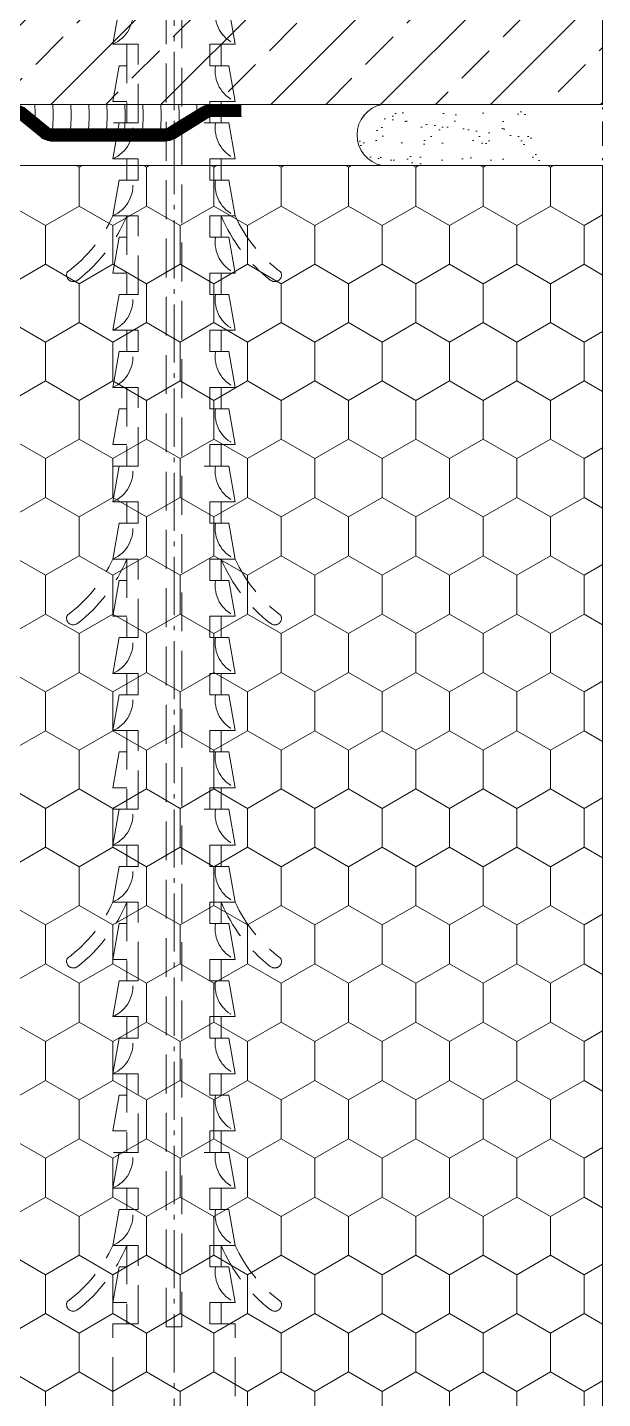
# Model space of a CAD drawing. Header units: millimetres. Extents: x 0 to 7790, y 0 to 17467.
# Drawn here: x 1898 to 1945, y 8407.6 to 8519.6 of the extents above; entities that cross this region are included whole.
import ezdxf

# ---------------------------------------------------------------- set-up
doc = ezdxf.new("R2010")
doc.units = ezdxf.units.MM
for name, pattern in [('DIVIDE', [5.3, 2, -1, 0.15, -1, 0.15, -1]), ('gen7a', [6.875, 4.75, -0.875, 0.375, -0.875]), ('HIDDEN2', [4.7625, 3.175, -1.5875]), ('JIS_02_0.7', [1.35, 0.75, -0.6])]:
    doc.linetypes.add(name, pattern=pattern)
doc.layers.get('0').update_dxf_attribs({"lineweight": 15})
for name, color, linetype, lineweight in [('_MB_foil_0.7', 102, 'JIS_02_0.7', 70), ('_MB_foil_obrys_0.09', 106, 'Continuous', 9), ('_MB_hidden_0.09', 125, 'HIDDEN2', 9), ('_MB_konstrukcje_0.15', 251, 'Continuous', 15), ('_MB_kreskowanie_konstrukcje_0.09', 250, 'Continuous', 9), ('_MB_ocieplenie_0.09', 51, 'Continuous', 9), ('_MB_osie_0.09', 51, 'gen7a', 9), ('_MB_silikon_0.09', 161, 'Continuous', 9), ('_MB_urwania_0.09', 133, 'DIVIDE', 9)]:
    doc.layers.add(name, color=color, linetype=linetype, lineweight=lineweight)
doc.layers.add('_MB_pomocnicze_niedrukowane', color=220, linetype='Continuous', lineweight=15, plot=False)

# ---------------------------------------------------------------- blocks, each defined once
blk = doc.blocks.new('-kolek_10x230')
at = {"layer": '_MB_hidden_0.09'}
for p, q in [((0, 5), (67.8, 5)), ((67.8, 2.92), (67.8, 5)), ((69.55, 5), (72.47, 4.47)), ((69.55, 3.86), (69.55, 5)), ((74.22, 5), (77.15, 4.47)), ((74.22, 3.86), (74.22, 5)), ((78.89, 2.92), (78.89, 5)), ((78.89, 5), (81.82, 4.47)), ((81.82, 2.92), (81.82, 4.94)), ((83.57, 5), (86.49, 4.47)), ((83.57, 3.86), (83.57, 5)), ((88.24, 5), (91.16, 4.47)), ((88.24, 3.86), (88.24, 5)), ((92.91, 2.92), (92.91, 5)), ((92.91, 5), (95.84, 4.47)), ((97.58, 5), (100.51, 4.47)), ((97.58, 3.86), (97.58, 5)), ((102.26, 5), (105.18, 4.47)), ((102.26, 3.86), (102.26, 5)), ((106.93, 2.92), (106.93, 5)), ((106.93, 5), (109.85, 4.47)), ((109.85, 2.92), (109.85, 4.94)), ((111.6, 5), (114.53, 4.47)), ((111.6, 3.86), (111.6, 5)), ((116.28, 5), (119.2, 4.47)), ((116.28, 3.86), (116.28, 5)), ((120.95, 2.92), (120.95, 5)), ((120.95, 5), (123.87, 4.47)), ((125.62, 5), (128.54, 4.47)), ((125.62, 3.86), (125.62, 5)), ((130.29, 5), (133.22, 4.47)), ((130.29, 3.86), (130.29, 5)), ((134.97, 2.92), (134.97, 5)), ((134.97, 5), (137.89, 4.47)), ((137.89, 2.92), (137.89, 4.94)), ((139.64, 5), (142.56, 4.47)), ((139.64, 3.86), (139.64, 5)), ((144.31, 5), (147.24, 4.47)), ((144.31, 3.86), (144.31, 5)), ((148.98, 2.92), (148.98, 5)), ((148.98, 5), (151.91, 4.47)), ((153.66, 5), (156.58, 4.47)), ((153.66, 3.86), (153.66, 5)), ((158.33, 5), (161.25, 4.47)), ((158.33, 3.86), (158.33, 5)), ((163, 2.92), (163, 5)), ((163, 5), (165.93, 4.47)), ((165.93, 2.92), (165.93, 4.94)), ((167.67, 5), (170.6, 4.47)), ((167.67, 3.86), (167.67, 5)), ((172.35, 5), (175.27, 4.47)), ((172.35, 3.86), (172.35, 5)), ((74.22, 3.86), (67.8, 3.86)), ((72.47, 3.86), (72.47, 4.47)), ((74.22, 2.92), (74.22, 3.86)), ((77.15, 2.92), (77.15, 4.47)), ((78.89, 3.86), (77.15, 3.86)), ((88.24, 3.86), (81.82, 3.86)), ((86.49, 3.86), (86.49, 4.47)), ((88.24, 2.92), (88.24, 3.86)), ((91.16, 2.92), (91.16, 4.47)), ((92.91, 3.86), (91.16, 3.86)), ((95.84, 2.92), (95.84, 4.47)), ((102.26, 3.86), (95.84, 3.86)), ((100.51, 3.86), (100.51, 4.47)), ((102.26, 2.92), (102.26, 3.86)), ((105.18, 2.92), (105.18, 4.47)), ((106.93, 3.86), (105.18, 3.86)), ((116.28, 3.86), (109.85, 3.86)), ((114.53, 3.86), (114.53, 4.47)), ((116.28, 2.92), (116.28, 3.86)), ((119.2, 2.92), (119.2, 4.47)), ((120.95, 3.86), (119.2, 3.86)), ((123.87, 2.92), (123.87, 4.47)), ((130.29, 3.86), (123.87, 3.86)), ((128.54, 3.86), (128.54, 4.47)), ((130.29, 2.92), (130.29, 3.86)), ((133.22, 2.92), (133.22, 4.47)), ((134.97, 3.86), (133.22, 3.86)), ((144.31, 3.86), (137.89, 3.86)), ((142.56, 3.86), (142.56, 4.47)), ((144.31, 2.92), (144.31, 3.86)), ((147.24, 2.92), (147.24, 4.47)), ((148.98, 3.86), (147.24, 3.86)), ((151.91, 2.92), (151.91, 4.47)), ((158.33, 3.86), (151.91, 3.86)), ((156.58, 3.86), (156.58, 4.47)), ((158.33, 2.92), (158.33, 3.86)), ((161.25, 2.92), (161.25, 4.47)), ((163, 3.86), (161.25, 3.86)), ((172.35, 3.86), (165.93, 3.86)), ((170.6, 3.86), (170.6, 4.47)), ((172.35, 2.92), (172.35, 3.86)), ((67.8, 2.92), (74.22, 2.92)), ((77.15, 2.92), (78.89, 2.92)), ((81.82, 2.92), (88.24, 2.92)), ((91.16, 2.92), (92.91, 2.92)), ((95.84, 2.92), (102.26, 2.92)), ((105.18, 2.92), (106.93, 2.92)), ((109.85, 2.92), (116.28, 2.92)), ((119.2, 2.92), (120.95, 2.92)), ((123.87, 2.92), (130.29, 2.92)), ((133.22, 2.92), (134.97, 2.92)), ((137.89, 2.92), (144.31, 2.92)), ((147.24, 2.92), (148.98, 2.92)), ((151.91, 2.92), (158.33, 2.92)), ((161.25, 2.92), (163, 2.92)), ((165.93, 2.92), (172.35, 2.92)), ((67.58, -0.63), (67.58, 0.63)), ((67.58, 0.63), (227.58, 0.63)), ((227.58, -0.63), (67.58, -0.63)), ((67.8, -2.92), (69.55, -2.92)), ((67.8, -2.92), (67.8, -5)), ((69.55, -2.92), (69.55, -5)), ((72.47, -2.92), (72.47, -4.47)), ((72.47, -2.92), (74.22, -2.92)), ((74.22, -2.92), (74.22, -3.86)), ((77.15, -2.92), (78.89, -2.92)), ((77.15, -2.92), (77.15, -4.47)), ((78.89, -2.92), (78.89, -5)), ((81.82, -2.45), (81.82, -4.47)), ((81.82, -2.92), (83.57, -2.92)), ((83.57, -2.92), (83.57, -5)), ((86.49, -2.92), (86.49, -4.47)), ((86.49, -2.92), (88.24, -2.92)), ((88.24, -2.92), (88.24, -3.86)), ((91.16, -2.92), (92.91, -2.92)), ((91.16, -2.92), (91.16, -4.47)), ((92.91, -2.92), (92.91, -5)), ((95.84, -2.92), (97.58, -2.92)), ((95.84, -2.92), (95.84, -4.47)), ((97.58, -2.92), (97.58, -5)), ((100.51, -2.92), (100.51, -4.47)), ((100.51, -2.92), (102.26, -2.92)), ((102.26, -2.92), (102.26, -3.86)), ((105.18, -2.92), (106.93, -2.92)), ((105.18, -2.92), (105.18, -4.47)), ((106.93, -2.92), (106.93, -5)), ((109.85, -2.45), (109.85, -4.47)), ((109.85, -2.92), (111.6, -2.92)), ((111.6, -2.92), (111.6, -5)), ((114.53, -2.92), (114.53, -4.47)), ((114.53, -2.92), (116.28, -2.92)), ((116.28, -2.92), (116.28, -3.86)), ((119.2, -2.92), (120.95, -2.92)), ((119.2, -2.92), (119.2, -4.47)), ((120.95, -2.92), (120.95, -5)), ((123.87, -2.92), (125.62, -2.92)), ((123.87, -2.92), (123.87, -4.47)), ((125.62, -2.92), (125.62, -5)), ((128.54, -2.92), (128.54, -4.47)), ((128.54, -2.92), (130.29, -2.92)), ((130.29, -2.92), (130.29, -3.86)), ((133.22, -2.92), (134.97, -2.92)), ((133.22, -2.92), (133.22, -4.47)), ((134.97, -2.92), (134.97, -5)), ((137.89, -2.45), (137.89, -4.47)), ((137.89, -2.92), (139.64, -2.92)), ((139.64, -2.92), (139.64, -5)), ((142.56, -2.92), (142.56, -4.47)), ((142.56, -2.92), (144.31, -2.92)), ((144.31, -2.92), (144.31, -3.86)), ((147.24, -2.92), (148.98, -2.92)), ((147.24, -2.92), (147.24, -4.47)), ((148.98, -2.92), (148.98, -5)), ((151.91, -2.92), (153.66, -2.92)), ((151.91, -2.92), (151.91, -4.47)), ((153.66, -2.92), (153.66, -5)), ((156.58, -2.92), (156.58, -4.47)), ((156.58, -2.92), (158.33, -2.92)), ((158.33, -2.92), (158.33, -3.86)), ((161.25, -2.92), (163, -2.92)), ((161.25, -2.92), (161.25, -4.47)), ((163, -2.92), (163, -5)), ((165.93, -2.45), (165.93, -4.47)), ((165.93, -2.92), (167.67, -2.92)), ((167.67, -2.92), (167.67, -5)), ((170.6, -2.92), (170.6, -4.47)), ((170.6, -2.92), (172.35, -2.92)), ((172.35, -2.92), (172.35, -3.86)), ((69.55, -3.86), (67.8, -3.86)), ((69.55, -5), (72.47, -4.47)), ((74.22, -3.86), (72.47, -3.86)), ((74.22, -5), (74.22, -3.86)), ((74.22, -5), (77.15, -4.47)), ((78.89, -3.86), (77.15, -3.86)), ((78.89, -5), (81.82, -4.47)), ((83.57, -3.86), (81.82, -3.86)), ((83.57, -5), (86.49, -4.47)), ((88.24, -3.86), (86.49, -3.86)), ((88.24, -5), (88.24, -3.86)), ((88.24, -5), (91.16, -4.47)), ((92.91, -3.86), (91.16, -3.86)), ((92.91, -5), (95.84, -4.47)), ((97.58, -3.86), (95.84, -3.86)), ((97.58, -5), (100.51, -4.47)), ((102.26, -3.86), (100.51, -3.86)), ((102.26, -5), (102.26, -3.86)), ((102.26, -5), (105.18, -4.47)), ((106.93, -3.86), (105.18, -3.86)), ((106.93, -5), (109.85, -4.47)), ((111.6, -3.86), (109.85, -3.86)), ((111.6, -5), (114.53, -4.47)), ((116.28, -3.86), (114.53, -3.86)), ((116.28, -5), (116.28, -3.86)), ((116.28, -5), (119.2, -4.47)), ((120.95, -3.86), (119.2, -3.86)), ((120.95, -5), (123.87, -4.47)), ((125.62, -3.86), (123.87, -3.86)), ((125.62, -5), (128.54, -4.47)), ((130.29, -3.86), (128.54, -3.86)), ((130.29, -5), (130.29, -3.86)), ((130.29, -5), (133.22, -4.47)), ((134.97, -3.86), (133.22, -3.86)), ((134.97, -5), (137.89, -4.47)), ((139.64, -3.86), (137.89, -3.86)), ((139.64, -5), (142.56, -4.47)), ((144.31, -3.86), (142.56, -3.86)), ((144.31, -5), (144.31, -3.86)), ((144.31, -5), (147.24, -4.47)), ((148.98, -3.86), (147.24, -3.86)), ((148.98, -5), (151.91, -4.47)), ((153.66, -3.86), (151.91, -3.86)), ((153.66, -5), (156.58, -4.47)), ((158.33, -3.86), (156.58, -3.86)), ((158.33, -5), (158.33, -3.86)), ((158.33, -5), (161.25, -4.47)), ((163, -3.86), (161.25, -3.86)), ((163, -5), (165.93, -4.47)), ((167.67, -3.86), (165.93, -3.86)), ((167.67, -5), (170.6, -4.47)), ((172.35, -3.86), (170.6, -3.86)), ((172.35, -5), (172.35, -3.86)), ((172.35, -5), (175.27, -4.47)), ((0, -5), (67.8, -5))]:
    blk.add_line(p, q, dxfattribs=at)
for centre, radius, start, end in [((69.39, 8.23), 0.545, 61.8752, 221.0226), ((79.24, 15.87), 13.02, 217.9555, 247.3152), ((79.24, 15.87), 11.98, 216.759, 245.2197), ((97.43, 8.23), 0.545, 61.8752, 221.0226), ((107.28, 15.87), 13.02, 217.9555, 247.3152), ((107.28, 15.87), 11.98, 216.759, 245.2197), ((125.46, 8.23), 0.545, 61.8752, 221.0226), ((135.31, 15.87), 13.02, 217.9555, 247.3152), ((135.31, 15.87), 11.98, 216.759, 245.2197), ((153.5, 8.23), 0.545, 61.8752, 221.0226), ((163.35, 15.87), 13.02, 217.9555, 247.3152), ((163.35, 15.87), 11.98, 216.759, 245.2197), ((76.72, 6.08), 2.72, 203.3109, 278.9749), ((81.39, 6.08), 2.72, 203.3109, 278.9749), ((90.74, 6.08), 2.72, 203.3109, 278.9749), ((95.41, 6.08), 2.72, 203.3109, 278.9749), ((104.76, 6.08), 2.72, 203.3109, 278.9749), ((109.43, 6.08), 2.72, 203.3109, 278.9749), ((118.77, 6.08), 2.72, 203.3109, 278.9749), ((123.45, 6.08), 2.72, 203.3109, 278.9749), ((132.79, 6.08), 2.72, 203.3109, 278.9749), ((137.47, 6.08), 2.72, 203.3109, 278.9749), ((146.81, 6.08), 2.72, 203.3109, 278.9749), ((151.48, 6.08), 2.72, 203.3109, 278.9749), ((160.83, 6.08), 2.72, 203.3109, 278.9749), ((165.5, 6.08), 2.72, 203.3109, 278.9749), ((174.85, 6.08), 2.72, 203.3109, 278.9749), ((72.05, -6.08), 2.72, 81.0251, 156.6891), ((76.72, -6.08), 2.72, 81.0251, 156.6891), ((81.39, -6.08), 2.72, 81.0251, 156.6891), ((86.07, -6.08), 2.72, 81.0251, 156.6891), ((90.74, -6.08), 2.72, 81.0251, 156.6891), ((95.41, -6.08), 2.72, 81.0251, 156.6891), ((100.08, -6.08), 2.72, 81.0251, 156.6891), ((104.76, -6.08), 2.72, 81.0251, 156.6891), ((109.43, -6.08), 2.72, 81.0251, 156.6891), ((114.1, -6.08), 2.72, 81.0251, 156.6891), ((118.77, -6.08), 2.72, 81.0251, 156.6891), ((123.45, -6.08), 2.72, 81.0251, 156.6891), ((128.12, -6.08), 2.72, 81.0251, 156.6891), ((132.79, -6.08), 2.72, 81.0251, 156.6891), ((137.47, -6.08), 2.72, 81.0251, 156.6891), ((142.14, -6.08), 2.72, 81.0251, 156.6891), ((146.81, -6.08), 2.72, 81.0251, 156.6891), ((151.48, -6.08), 2.72, 81.0251, 156.6891), ((156.16, -6.08), 2.72, 81.0251, 156.6891), ((160.83, -6.08), 2.72, 81.0251, 156.6891), ((165.5, -6.08), 2.72, 81.0251, 156.6891), ((170.17, -6.08), 2.72, 81.0251, 156.6891), ((174.85, -6.08), 2.72, 81.0251, 156.6891), ((79.24, -15.87), 13.02, 112.6848, 142.0445), ((107.28, -15.87), 13.02, 112.6848, 142.0445), ((135.31, -15.87), 13.02, 112.6848, 142.0445), ((163.35, -15.87), 13.02, 112.6848, 142.0445), ((79.24, -15.87), 11.98, 114.7803, 143.241), ((107.28, -15.87), 11.98, 114.7803, 143.241), ((135.31, -15.87), 11.98, 114.7803, 143.241), ((163.35, -15.87), 11.98, 114.7803, 143.241), ((69.39, -8.23), 0.545, 138.9774, 298.1248), ((97.43, -8.23), 0.545, 138.9774, 298.1248), ((125.46, -8.23), 0.545, 138.9774, 298.1248), ((153.5, -8.23), 0.545, 138.9774, 298.1248)]:
    blk.add_arc(centre, radius, start, end, dxfattribs=at)
at = {"layer": '_MB_osie_0.09'}
blk.add_line((-11.78, 0), (231.25, 0), dxfattribs=at)
blk = doc.blocks.new('*U257')
at = {"layer": '_MB_kreskowanie_konstrukcje_0.09'}
h = blk.add_hatch(dxfattribs=at)
h.set_pattern_fill('ANSI33', color=256)
h.set_pattern_definition([(45, (-27, 5), (-4.49013, 4.49013), []), (45, (-22.51, 5), (-4.49013, 4.49013), [3.175, -1.5875])])
h.paths.add_polyline_path([(70, 95), (-77, 95), (-77, 15), (-72, 10), (70, 10)])
h = blk.add_hatch(dxfattribs=at)
h.set_pattern_fill('AR-SAND', color=256, scale=0.05, angle=90)
h.set_pattern_definition([(127.5, (122.6946, 38.0671), (-2.447066, -0.080002), [0, -1.9304, 0, -2.159, 0, -2.06375]), (97.5, (122.6946, 38.067), (-3.584126, 2.247616), [0, -1.0414, 0, -1.7399, 0, -0.66675]), (57.5, (122.6946, 36.505), (-0.007186, 3.954962), [0, -0.635, 0, -2.286, 0, -2.9845]), (47.5, (122.6946, 36.505), (-1.114647, 3.81778), [0, -0.3175, 0, -1.4986, 0, -1.7145])])
edge = h.paths.add_edge_path()
edge.add_line((-77, 90), (-82, 90))
edge.add_line((-82, 90), (-82, 77))
edge.add_arc((-79.5, 77.5), 2.55, 191.3099, 348.6901)
edge.add_line((-77, 77), (-77, 90))
at = {"layer": '_MB_ocieplenie_0.09'}
h = blk.add_hatch(dxfattribs=at)
h.set_pattern_fill('HONEY', color=256)
h.set_pattern_definition([(0, (-77, 5), (4.7625, 2.74963), [3.175, -6.35]), (120, (-77, 5), (-4.7625, 2.74963), [3.175, -6.35]), (60, (-77, 5), (1e-08, 5.49926), [-6.35, 3.175])])
h.paths.add_polyline_path([(-82, 95), (-232, 95), (-232, -10), (-82, -10)])
at = {"layer": '_MB_foil_0.7', "ltscale": 5, "const_width": 1}
blk.add_lwpolyline([(-77.5, 65.5), (-77.5, 63.07, -0.139284), (-77.65, 62.55), (-79.35, 59.79, 0.139284), (-79.5, 59.27), (-79.5, 50.06, 0.173023), (-79.27, 49.43), (-77.73, 47.53, -0.173023), (-77.5, 46.9), (-77.5, 14.68, 0.198912), (-75.89, 10.79, -0.414214), (-75.89, 4.43, 0.198912), (-77.5, 0.54), (-77.5, -10)], format="xyb", dxfattribs=at)
at = {"layer": '_MB_foil_obrys_0.09', "ltscale": 5}
for points in [[(-78, 65.5), (-78, 63.07, -0.139284), (-78.07, 62.81), (-79.78, 60.06, 0.139284), (-80, 59.27), (-80, 50.06, 0.173023), (-79.66, 49.11), (-78.11, 47.22, -0.173023), (-78, 46.9), (-78, 14.68, 0.198912), (-76.24, 10.44, -0.414214), (-76.24, 4.78, 0.198912), (-78, 0.54), (-78, -10)], [(-77, 65.5), (-77, 63.07, -0.139284), (-77.22, 62.28), (-78.93, 59.53, 0.139284), (-79, 59.27), (-79, 50.06, 0.173023), (-78.89, 49.74), (-77.34, 47.85, -0.173023), (-77, 46.9), (-77, 14.68, 0.198912), (-75.54, 11.15), (-75.54, 11.15, -0.414214), (-75.54, 4.08), (-75.54, 4.08, 0.198912), (-77, 0.54), (-77, -10)]]:
    blk.add_lwpolyline(points, format="xyb", dxfattribs=at)
at = {"layer": '_MB_konstrukcje_0.15'}
for points in [[(-232, 95), (-232, -10), (-82, -10), (-82, 95)], [(-82, 90), (-82, 77)]]:
    blk.add_lwpolyline(points, dxfattribs=at)
blk.add_lwpolyline([(-82, 77, 0.819804), (-77, 77), (-77, 90)], format="xyb", dxfattribs=at)
at = {"layer": '_MB_pomocnicze_niedrukowane'}
for points in [[(-82, 95), (-232, 95), (-232, -10), (-82, -10)], [(70, 95), (-77, 95), (-77, 15), (-72, 10), (70, 10)]]:
    blk.add_lwpolyline(points, close=True, dxfattribs=at)
at = {"layer": '_MB_silikon_0.09'}
for centre, start, end in [((-77.96, 51.4), 84.9085, 87.3285), ((-77.96, 49.93), 84.9085, 92.2839), ((-77.97, 48.46), 84.9085, 95.8526), ((-77.97, 46.99), 84.9085, 95.8526), ((-77.97, 45.52), 84.9085, 95.8526), ((-77.94, 44.05), 84.9085, 95.8526), ((-77.94, 42.58), 84.9085, 95.8526), ((-77.93, 41.11), 84.9085, 95.8526), ((-77.86, 39.64), 85.269, 96.2138), ((-77.85, 38.17), 85.269, 90.7925)]:
    blk.add_arc(centre, 10.49, start, end, dxfattribs=at)
at = {"layer": '_MB_urwania_0.09'}
blk.add_lwpolyline([(70, -10), (70, 95), (-242, 95)], dxfattribs=at)

msp = doc.modelspace()

# ---------------------------------------------------------------- block references
at = {"xscale": -1, "rotation": 270}
msp.add_blockref('*U257', (1850, 8590.335), dxfattribs=at)
at = {"rotation": 90.00000000000813}
msp.add_blockref('-kolek_10x230', (1910, 8345.895), dxfattribs=at)

doc.saveas('drawing.dxf')
